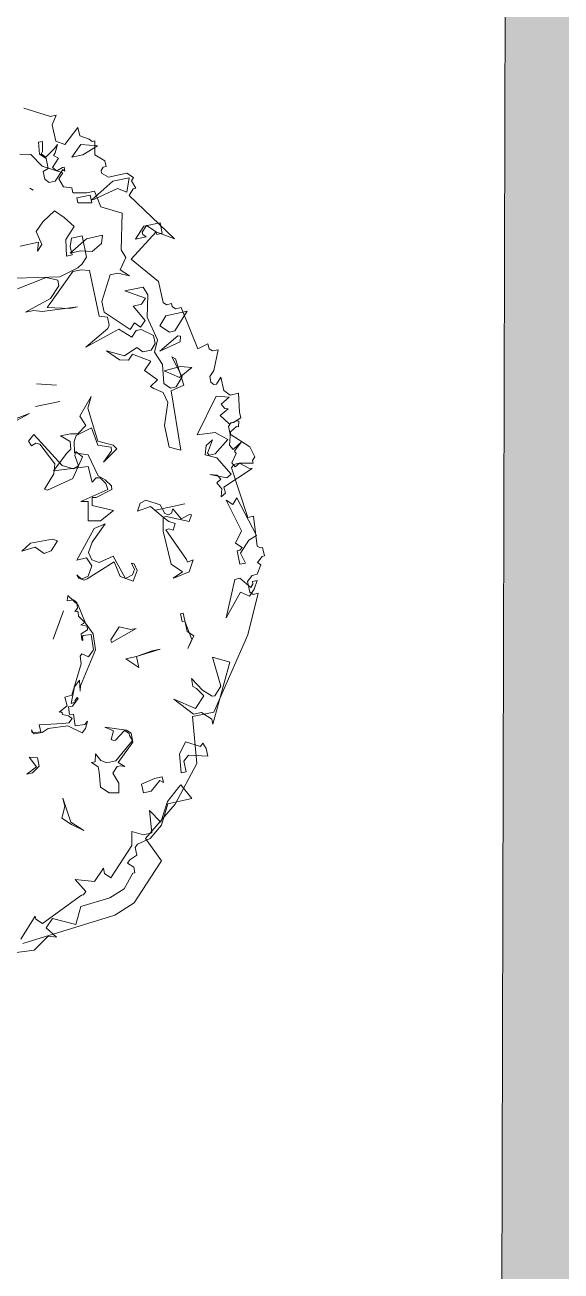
# Model space of a CAD drawing. Header units: millimetres. Extents: x 348 to 2201, y 118 to 1049.
# Drawn here: x 864.809 to 865.268, y 574.018 to 575.085 of the extents above; entities that cross this region are included whole.
import ezdxf

# ---------------------------------------------------------------- set-up
doc = ezdxf.new("R2010")
doc.units = ezdxf.units.MM
for name, color, linetype, lineweight in [('206_MURO_E_MURO_ARRIMO', 7, 'Continuous', 18), ('ARBRE', 251, 'Continuous', 13), ('mur vue', 7, 'Continuous', 13)]:
    doc.layers.add(name, color=color, linetype=linetype, lineweight=lineweight)

# ---------------------------------------------------------------- blocks, each defined once
blk = doc.blocks.new('WMF26', base_point=(0, 0.001))
at = {"color": 85}
blk.add_lwpolyline([(2.258, -11.085), (1.945, -10.911), (1.873, -10.911), (1.945, -10.802), (1.945, -10.59), (1.843, -10.524), (1.633, -10.699), (1.633, -10.59), (1.523, -10.524), (1.494, -10.488), (1.458, -10.488), (1.494, -10.315), (1.385, -10.212), (1.385, -10.139), (1.422, -10.139), (1.458, -10.103), (1.458, -10.067), (1.385, -10.001), (1.145, -10.001), (1.072, -9.928), (1.108, -9.892), (1.072, -9.789), (1.108, -9.789), (1.175, -9.717), (0.724, -9.055), (0.897, -9.164), (0.934, -9.193), (1.32, -8.917), (1.036, -8.567), (1.036, -8.291), (1, -8.255), (0.934, -8.255), (0.934, -8.218), (0.897, -8.181), (0.825, -8.181), (0.724, -7.621), (0.585, -7.658), (0.585, -7.592), (0.548, -7.556), (0.476, -7.556), (0.585, -7.308), (0.65, -7.243), (0.65, -7.17), (0.621, -7.133), (0.585, -7.133), (0.512, -7.206), (0.512, -7.032), (0.446, -6.959), (0.338, -6.959), (0.374, -6.719), (0.374, -6.646), (0.476, -6.61), (0.512, -6.61), (0.548, -6.573), (0.548, -6.471), (0.338, -6.26), (0.301, -6.122), (0.338, -6.085), (0.338, -6.049), (0.512, -6.085), (0.585, -6.085), (0.621, -6.049), (0.548, -5.387), (0.476, -5.387), (0.512, -5.002), (0.476, -4.972), (0.446, -4.972), (0.446, -4.863), (0.476, -4.863), (0.548, -4.797), (0.512, -4.761), (0.585, -4.652), (0.65, -4.652), (0.724, -4.587), (0.724, -4.448), (0.687, -4.412), (0.621, -4.412), (0.861, -3.924), (1.494, -3.051), (1.771, -3.051), (1.843, -2.454), (2.222, -2.003), (2.681, -1.654), (2.542, -1.334), (2.644, -1.232), (2.994, -0.883), (3.269, -0.781), (4.492, -0.672)], dxfattribs=at)
at = {"color": 63}
for points in [[(4.507, -0.734), (4.266, -0.981), (4.266, -0.944), (4.194, -0.871), (3.633, -1.119), (3.604, -1.119), (3.568, -1.155), (3.67, -1.33), (3.43, -1.257), (3.284, -1.396), (3.284, -1.33), (3.219, -1.257), (2.869, -1.606), (2.833, -1.781), (2.695, -1.708), (2.586, -1.708), (2.557, -1.992), (2.447, -1.817), (2.309, -2.057), (2.135, -2.203), (2.099, -2.232), (1.996, -2.029), (2.309, -2.029), (2.447, -1.781), (2.622, -1.643), (2.797, -1.606), (2.833, -1.57), (2.833, -1.469), (2.934, -1.432), (2.972, -1.396), (2.905, -1.33), (2.905, -1.257), (2.934, -1.257), (3.081, -1.083), (3.284, -1.009), (3.67, -0.981), (3.779, -0.77), (4.056, -0.908), (4.158, -0.806), (4.056, -0.661), (4.158, -0.697), (4.369, -0.558), (4.791, -0.594)], [(3.67, -2.131), (3.604, -2.268), (3.604, -2.379), (3.568, -2.057), (3.43, -1.92), (3.568, -2.029), (3.67, -2.131), (3.67, -2.131)], [(2.033, -2.618), (1.923, -2.756), (1.75, -2.654), (1.712, -2.691), (1.684, -2.618), (1.684, -2.516), (1.923, -2.582), (1.996, -2.516), (1.996, -2.379), (2.062, -2.379), (2.033, -2.618), (2.033, -2.618)], [(2.586, -2.342), (2.411, -2.379), (2.309, -2.379), (2.309, -2.305), (2.346, -2.342), (2.484, -2.232), (2.586, -2.232), (2.586, -2.342), (2.586, -2.342)], [(3.106, -2.415), (3.082, -2.607), (3.082, -2.677), (3.151, -2.747), (3.106, -2.747), (3.082, -2.845), (3.032, -2.747), (2.963, -2.701), (2.844, -2.701), (2.582, -2.914), (2.607, -2.983), (2.607, -3.008), (2.656, -3.057), (2.794, -2.963), (2.819, -2.963), (2.844, -2.983), (2.794, -3.082), (2.893, -3.152), (2.631, -3.057), (2.582, -3.008), (2.582, -2.889), (2.819, -2.677), (2.75, -2.607), (2.794, -2.627), (2.844, -2.627), (2.913, -2.558), (2.868, -2.415), (2.893, -2.295), (3.013, -2.321), (3.106, -2.415), (3.106, -2.415)], [(1.647, -3.076), (1.75, -3.076), (1.959, -3.316), (1.712, -3.143), (1.574, -3.28), (1.647, -3.39), (1.684, -3.426), (1.684, -3.527), (1.574, -3.353), (1.472, -3.251), (1.436, -3.251), (1.335, -3.353), (1.363, -3.739), (1.16, -3.63), (1.538, -2.902), (1.538, -2.967), (1.647, -3.076), (1.647, -3.076)], [(2.857, -4.5), (2.791, -4.345), (2.805, -4.14), (3.087, -3.732), (3.106, -3.667), (3.082, -3.805), (3.164, -3.735), (3.251, -3.539), (3.188, -3.545), (3.199, -3.56), (3.161, -3.595), (3.148, -3.581), (3.241, -3.499), (3.293, -3.503), (3.3, -3.404), (3.248, -3.399), (3.259, -3.247), (3.133, -3.239), (3.093, -3.273), (3.138, -3.189), (3.192, -3.143), (3.349, -3.267), (3.602, -3.284), (3.691, -3.251), (3.791, -3.258), (3.815, -3.286), (3.814, -3.312), (3.803, -3.272), (3.703, -3.265), (3.707, -3.355), (3.408, -3.311), (3.331, -3.302), (3.278, -3.349), (3.315, -3.391), (3.387, -3.423), (3.388, -3.446), (3.4, -3.46), (3.421, -3.461), (3.306, -3.517), (3.311, -3.632), (3.218, -3.638), (3.018, -4.005), (3.012, -4.104), (2.984, -4.129), (2.91, -4.074), (2.829, -4.145), (2.815, -4.344), (2.917, -4.354), (2.931, -4.341), (2.935, -4.289), (2.947, -4.303), (2.94, -4.378), (2.849, -4.413), (2.846, -4.46), (2.918, -4.491), (2.883, -4.502), (2.869, -4.514), (2.924, -4.605), (2.919, -4.657), (2.932, -4.671), (2.959, -4.673), (2.919, -4.708), (2.911, -4.783), (2.946, -4.823), (3.025, -4.829), (3.004, -4.891), (2.901, -4.743), (2.857, -4.5), (2.857, -4.5)], [(2.309, -3.949), (2.099, -3.978), (1.996, -3.978), (2.309, -3.949), (2.309, -3.805), (2.447, -3.949), (2.309, -3.949), (2.309, -3.949)], [(2.429, -10.524), (2.291, -10.488), (2.182, -10.315), (1.941, -10.175), (2.007, -10.11), (1.971, -10.001), (1.869, -9.965), (1.869, -9.9), (1.694, -9.863), (1.593, -9.863), (1.556, -9.652), (1.309, -9.513), (1.418, -9.062), (1.382, -8.953), (1.484, -8.814), (1.382, -8.713), (1.52, -8.778), (1.622, -8.778), (1.796, -8.465), (1.796, -8.327), (1.52, -8.043), (1.447, -8.115), (1.382, -8.043), (1.309, -8.115), (1.418, -8.327), (1.309, -8.327), (1.243, -8.393), (1.484, -8.538), (1.243, -8.538), (1.207, -8.429), (1.273, -8.152), (1.207, -7.84), (1.273, -7.694), (1.207, -7.519), (1.243, -7.279), (1.171, -7.206), (1.097, -7.206), (0.996, -7.315), (1.069, -7.592), (1.032, -7.556), (0.996, -7.206), (1.171, -7.17), (1.207, -6.405), (1.345, -6.471), (1.345, -6.755), (1.243, -7.032), (1.273, -7.17), (1.382, -7.243), (1.418, -7.279), (1.309, -7.344), (1.447, -7.491), (1.345, -7.592), (1.556, -7.73), (1.622, -7.664), (1.731, -7.694), (1.869, -7.84), (1.658, -7.73), (1.484, -7.803), (1.418, -7.73), (1.309, -7.73), (1.243, -7.803), (1.243, -7.905), (1.382, -8.014), (1.447, -8.014), (1.52, -7.942), (1.658, -8.079), (2.117, -7.942), (1.796, -8.115), (1.768, -8.152), (1.768, -8.255), (1.869, -8.291), (1.869, -8.887), (1.971, -8.917), (2.081, -8.917), (2.465, -8.567), (2.495, -8.538), (2.219, -8.465), (2.117, -8.465), (2.568, -8.502), (2.669, -8.538), (2.779, -8.538), (2.429, -8.641), (2.291, -8.778), (2.291, -8.851), (2.429, -8.917), (2.815, -8.851)], [(2.815, -8.989), (2.255, -8.887), (2.007, -8.953), (1.941, -8.989), (1.869, -9.062), (1.869, -9.338), (2.007, -9.338), (2.044, -9.237), (2.044, -9.128), (2.117, -9.128), (2.081, -9.338), (1.941, -9.477), (2.044, -9.616), (2.146, -9.724), (2.32, -9.616), (2.429, -9.513), (2.393, -9.338), (2.465, -9.266), (2.429, -9.375), (2.669, -9.375)], [(1.611, -4.262), (1.647, -4.262), (1.647, -4.364), (1.611, -4.364), (1.611, -4.125), (1.538, -4.052), (1.647, -3.913), (1.574, -4.015), (1.611, -4.262), (1.611, -4.262)], [(0.811, -4.648), (0.701, -4.503), (0.664, -4.54), (0.664, -4.576), (0.599, -4.576), (0.664, -4.474), (0.738, -4.401), (0.84, -4.474), (1.087, -4.19), (0.876, -4.648), (0.811, -4.648), (0.811, -4.648)], [(3.304, -4.387), (3.097, -4.713), (3.304, -4.387), (3.304, -4.387)], [(0.774, -4.998), (0.738, -4.998), (0.701, -5.027), (0.774, -5.1), (0.664, -5.237), (0.774, -5.659), (0.701, -5.587), (0.636, -5.659), (0.49, -5.136), (0.599, -5.1), (0.738, -4.961), (0.701, -4.823), (0.774, -4.823), (0.774, -4.998), (0.774, -4.998)], [(1.644, -5.44), (1.605, -5.613), (1.735, -5.783), (1.911, -5.757), (1.856, -5.852), (1.776, -5.874), (1.61, -5.777), (1.577, -5.658), (1.532, -5.631), (1.493, -5.642), (1.464, -5.693), (1.386, -5.547), (1.268, -5.579), (1.247, -5.567), (1.291, -5.492), (1.547, -5.606), (1.567, -5.617), (1.605, -5.613), (1.548, -5.547), (1.473, -5.503), (1.517, -5.427), (1.567, -5.456), (1.605, -5.451), (1.427, -5.026), (1.421, -4.988), (1.344, -5.005), (1.426, -4.864), (1.605, -4.833), (1.643, -4.828), (1.511, -4.88), (1.632, -5.009), (1.644, -5.44), (1.644, -5.44)], [(2.348, -5.686), (2.558, -5.492), (2.632, -5.375), (2.61, -5.275), (2.524, -5.219), (2.333, -5.262), (2.238, -4.951), (2.144, -4.977), (2.104, -5.039), (2.125, -5.128), (2.094, -5.11), (2.074, -5.019), (2.152, -4.896), (2.3, -4.99), (2.337, -5.187), (2.719, -5.05), (2.758, -5.041), (2.82, -5.08), (2.835, -5.124), (2.789, -5.061), (2.699, -5.081), (2.625, -5.197), (2.672, -5.314), (2.796, -5.307), (2.495, -5.658), (2.348, -5.686), (2.348, -5.686)], [(3.044, -5.636), (2.989, -5.601), (3.091, -5.494), (3.187, -5.478), (3.284, -5.583), (3.46, -5.566), (3.329, -5.646), (3.044, -5.636), (3.044, -5.636)], [(0.582, -6.871), (0.548, -6.807), (0.504, -6.794), (0.624, -6.729), (0.535, -6.601), (0.429, -6.618), (0.405, -6.61), (0.426, -6.542), (0.45, -6.549), (0.538, -6.501), (0.588, -6.335), (0.554, -6.272), (0.432, -6.341), (0.54, -6.246), (0.524, -6.215), (0.602, -6.111), (0.573, -6.049), (0.51, -6.083), (0.408, -5.999), (0.364, -5.986), (0.768, -5.826), (0.764, -5.75), (0.827, -5.716), (0.799, -5.813), (0.846, -5.902), (0.783, -5.936), (0.818, -5.995), (0.911, -6.023), (0.709, -5.935), (0.645, -5.969), (0.78, -6.212), (0.914, -6.279), (0.878, -6.396), (0.784, -6.447), (0.882, -6.296), (0.865, -6.264), (0.79, -6.268), (0.592, -6.41), (0.732, -6.533), (0.961, -6.549), (0.622, -6.984), (0.461, -6.936), (0.582, -6.871), (0.582, -6.871)], [(1.298, -5.725), (1.684, -5.725), (1.298, -5.725), (1.298, -5.725)], [(3.012, -6.279), (2.853, -6.447), (2.817, -6.568), (2.951, -6.852), (2.997, -6.876), (3.059, -6.854), (3.082, -6.923), (2.998, -6.991), (2.727, -6.529), (2.596, -6.457), (2.527, -6.48), (2.543, -6.621), (2.52, -6.667), (2.453, -6.582), (2.632, -6.338), (2.975, -6.261), (3.012, -6.279), (3.012, -6.279)], [(3.37, -7.209), (2.999, -7.265), (3.359, -7.159), (3.557, -7.241), (3.518, -7.302), (3.37, -7.209), (3.37, -7.209)], [(1.028, -7.314), (1.205, -7.435), (0.989, -7.447), (0.85, -7.405), (1.028, -7.314), (1.028, -7.314)], [(0.927, -7.754), (1.204, -7.693), (0.941, -7.835), (0.906, -7.825), (0.927, -7.754), (0.927, -7.754)], [(1.833, -9.825), (1.658, -9.825), (1.658, -9.724), (1.833, -9.76), (1.833, -9.825), (1.833, -9.825)], [(2.356, -10.037), (2.393, -10.073), (2.356, -10.037), (2.356, -10.037)]]:
    blk.add_lwpolyline(points, dxfattribs=at)
at = {"color": 106}
for points in [[(3.816, -2.84), (3.919, -2.775), (3.991, -2.775), (3.853, -2.84), (3.919, -2.978), (3.816, -2.949), (3.816, -2.84), (3.816, -2.84)], [(2.447, -4.364), (2.309, -4.299), (2.237, -4.299), (2.586, -4.19), (2.586, -4.226), (2.447, -4.364), (2.447, -4.364)], [(2.55, -5.769), (2.5, -6.01), (2.591, -6.029), (2.223, -6.107), (2.233, -6.187), (2.289, -6.272), (2.339, -6.283), (2.4, -6.242), (2.405, -6.448), (2.849, -6.486), (2.639, -6.67), (2.578, -6.709), (2.564, -6.806), (2.67, -6.901), (2.539, -6.901), (2.448, -6.882), (2.326, -6.963), (2.378, -7.095), (2.182, -7.311), (2.257, -7.174), (2.22, -6.736), (2.039, -6.647), (2.003, -6.592), (2.204, -6.459), (2.074, -6.58), (2.07, -6.627), (2.231, -6.686), (2.262, -6.918), (2.472, -6.866), (2.513, -6.796), (2.542, -6.655), (2.376, -6.59), (2.309, -6.302), (2.229, -6.233), (2.169, -6.143), (2.173, -6.097), (2.388, -6.04), (2.439, -6.051), (2.46, -5.95), (2.206, -5.83), (2.398, -5.738), (2.55, -5.769), (2.55, -5.769)], [(2.586, -7.333), (2.905, -7.333), (2.586, -7.333), (2.586, -7.333)], [(2.586, -7.545), (2.833, -7.617), (2.586, -7.545), (2.586, -7.545)], [(1.139, -8.009), (1.036, -8.118), (0.76, -8.118), (0.963, -7.907), (1.036, -7.907), (1.139, -8.009), (1.139, -8.009)], [(0.934, -9.193), (1.036, -9.294), (1.108, -9.222), (1.108, -9.193), (1.072, -9.157), (1.211, -9.157), (1.072, -9.294), (0.861, -9.294), (0.861, -9.157), (0.934, -9.157), (0.934, -9.193), (0.934, -9.193)], [(2.062, -9.153), (1.822, -9.291), (1.611, -9.291), (1.647, -9.19), (1.786, -9.117), (1.923, -9.153), (2.062, -9.153), (2.062, -9.153)], [(1.616, -9.763), (1.652, -9.763), (1.34, -9.938), (1.128, -9.938), (1.194, -9.763), (1.303, -9.835), (1.616, -9.763), (1.616, -9.763)], [(2.184, -10.144), (2.184, -10.244), (2.111, -10.27), (2.111, -10.397), (2.184, -10.471), (2.163, -10.622), (2.111, -10.622), (2.137, -10.496), (2.163, -10.471), (2.111, -10.418), (1.984, -10.496), (1.931, -10.544), (1.984, -10.445), (2.011, -10.418), (1.958, -10.37), (2.058, -10.27), (2.011, -10.218), (1.931, -10.244), (1.911, -10.244), (1.911, -10.192), (1.931, -10.218), (2.058, -10.092), (2.137, -10.092), (2.184, -10.144), (2.184, -10.144)], [(1.643, -10.483), (1.438, -10.418), (1.643, -10.346), (1.788, -10.346), (1.643, -10.483), (1.643, -10.483)]]:
    blk.add_lwpolyline(points, dxfattribs=at)
blk = doc.blocks.new('T2_02')
at = {"xscale": 0.3499999999999943, "yscale": 0.3499999999999943, "zscale": 0.3499999999999943}
blk.add_blockref('WMF26', (-2.2399, 1.997), dxfattribs=at)

msp = doc.modelspace()

# ---------------------------------------------------------------- hatches: boundary and pattern name
at = {"layer": 'mur vue'}
h = msp.add_hatch(dxfattribs=at)
h.set_pattern_fill('AR-HBONE', color=256, scale=0.001, angle=63.0374)
h.set_pattern_definition([(90, (873.67925, 706.85885), (-0.1016, 0.1016), [0.3048, -0.1016]), (180, (873.67925, 706.96045), (-0.1016, 0.1016), [0.3048, -0.1016])])
h.paths.add_polyline_path([(862.8068, 545.3087), (862.6488, 545.3727), (861.6588, 545.8142), (860.4523, 546.204), (860.0496, 546.3165), (860.035, 543.6845), (860.0168, 540.3795), (862.7744, 539.4601)])
h.paths.add_polyline_path([(862.8355, 550.5133), (862.4206, 550.4983), (861.1998, 550.4038), (860.0724, 550.4383), (860.067, 549.4636), (860.0674, 549.4642), (860.0698, 549.4527), (860.0752, 549.4489), (860.0823, 549.4504), (860.0833, 549.4341), (860.0878, 549.4131), (860.1048, 549.3793), (860.0931, 549.3854), (860.0798, 549.3765), (860.0905, 549.3442), (860.0952, 549.3452), (860.097, 549.3301), (860.1056, 549.3137), (860.0962, 549.2898), (860.1024, 549.2911), (860.0839, 549.2177), (860.0795, 549.219), (860.0666, 549.19), (860.0654, 549.1858), (860.0496, 546.3165), (860.4523, 546.204), (861.6588, 545.8142), (862.6488, 545.3727), (862.8068, 545.3087)])
h.paths.add_polyline_path([(866.9342, 556.248), (867.4604, 558.0331), (864.8104, 558.8143), (864.4047, 557.4377), (860.7101, 552.8979), (860.5216, 552.5806), (860.0755, 551.0042), (860.0724, 550.4383), (861.1998, 550.4038), (862.4206, 550.4983), (862.8355, 550.5133), (862.8361, 550.6134), (863.0541, 551.3839)])
h.paths.add_polyline_path([(867.9469, 561.5111), (867.9605, 566.5659), (867.2284, 566.4181), (866.213, 566.3647), (865.1973, 566.3729), (865.1862, 562.258), (865.1846, 561.6448), (864.9682, 559.3495), (864.8104, 558.8143), (867.4604, 558.0331), (867.6937, 558.8245)])
h.paths.add_polyline_path([(867.9754, 572.1439), (868.3005, 576.8636), (868.0428, 576.7367), (866.9772, 576.5699), (865.9534, 576.4602), (865.2241, 576.4016), (865.1973, 566.3729), (866.213, 566.3647), (867.2284, 566.4181), (867.9605, 566.5659)])
h.paths.add_polyline_path([(868.4217, 578.6225), (865.2301, 578.6311), (865.2241, 576.4016), (865.9534, 576.4602), (866.9772, 576.5699), (868.0428, 576.7367), (868.3005, 576.8636)])

# ---------------------------------------------------------------- linework, layer by layer
at = {"layer": '206_MURO_E_MURO_ARRIMO'}
msp.add_lwpolyline([(864.4047, 557.4377), (864.9682, 559.3495), (865.1846, 561.6448), (865.2365, 581.0076), (869.4977, 603.9169), (869.4638, 615.9678), (870.7011, 706.9689)], dxfattribs=at)

# ---------------------------------------------------------------- block references
at = {"layer": 'ARBRE', "xscale": 0.1918409178794671, "yscale": 0.1918409178794671, "zscale": 0.1918409178794671, "rotation": 192.0494678726684}
msp.add_blockref('T2_02', (864.6115, 574.6022), dxfattribs=at)

doc.saveas('drawing.dxf')
